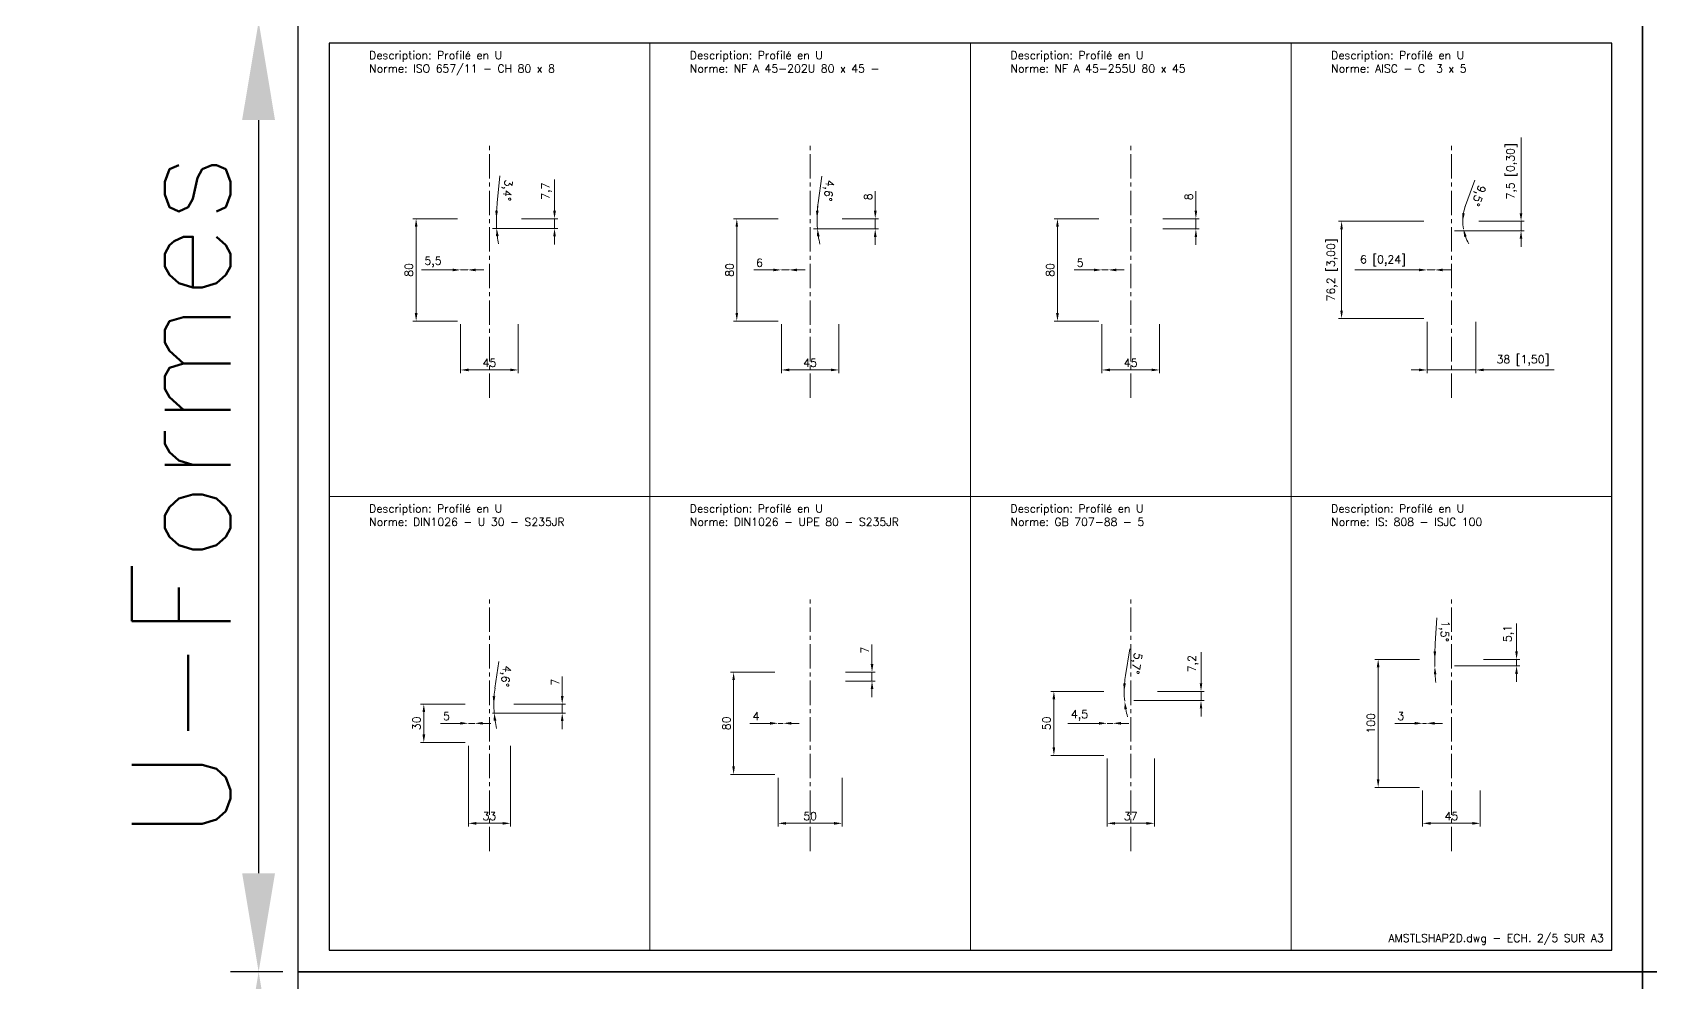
# Model space of a CAD drawing. Header units: millimetres. Extents: x -208 to 15225, y -440 to 4613.
# Drawn here: x -208 to 1056, y 734 to 1476 of the extents above; entities that cross this region are included whole.
import ezdxf
from ezdxf.enums import TextEntityAlignment as Align

# ---------------------------------------------------------------- set-up
doc = ezdxf.new("R2010")
doc.units = ezdxf.units.MM
doc.linetypes.add('AXES2', pattern=[28.575, 19.05, -3.175, 3.175, -3.175])
doc.layers.get('Defpoints').update_dxf_attribs({"color": 41})
for name, color, linetype, lineweight in [('AXE', 2, 'AXES2', 18), ('COTE', 1, 'Continuous', 18), ('FIN', 1, 'Continuous', 18), ('TEXTE', 3, 'Continuous', 25)]:
    doc.layers.add(name, color=color, linetype=linetype, lineweight=lineweight)
doc.styles.get("Standard").update_dxf_attribs({"font": 'simplex.shx'})
doc.dimstyles.new('ALSTOM001', dxfattribs={"dimtxt": 3.5, "dimasz": 3.5, "dimexe": 1, "dimexo": 1, "dimgap": 1, "dimtad": 1, "dimrnd": 5e-09, "dimtxsty": 'Standard', "dimcen": 2.5, "dimclrd": 1, "dimclre": 1, "dimclrt": 3, "dimadec": 3, "dimazin": 2, "dimtm": 1e-09, "dimtfac": 1, "dimtmove": 0, "dimatfit": 0, "dimfxl": 1, "dimtolj": 1, "dimarcsym": 1})
doc.dimstyles.new('ALSTOM002_5SP', dxfattribs={"dimscale": 2.5, "dimtxt": 2.5, "dimasz": 2.5, "dimexe": 1, "dimexo": 1, "dimgap": 1, "dimtad": 1, "dimdec": 1, "dimtxsty": 'Standard', "dimcen": 2.5, "dimclrd": 1, "dimclre": 1, "dimclrt": 3, "dimadec": 1, "dimazin": 2, "dimtm": 1e-09, "dimtfac": 1, "dimtdec": 1, "dimtmove": 0, "dimatfit": 0, "dimfxl": 1, "dimtolj": 1, "dimtzin": 0, "dimlwd": 18, "dimlwe": 18, "dimarcsym": 1})
doc.dimstyles.new('ALSTOM002_5SP+ALTERN', dxfattribs={"dimscale": 2.5, "dimtxt": 2.5, "dimasz": 2.5, "dimexe": 1, "dimexo": 1, "dimgap": 1, "dimtad": 1, "dimdec": 1, "dimtxsty": 'Standard', "dimcen": 2.5, "dimclrd": 1, "dimclre": 1, "dimclrt": 3, "dimadec": 1, "dimazin": 2, "dimtm": 1e-09, "dimtfac": 1, "dimtdec": 1, "dimtmove": 0, "dimatfit": 0, "dimfxl": 1, "dimtolj": 1, "dimtzin": 0, "dimlwd": 18, "dimlwe": 18, "dimarcsym": 1})

# ---------------------------------------------------------------- blocks, each defined once
blk = doc.blocks.new('A3LASER')
at = {"color": 1}
for points in [[(-420, 0), (-420, 297), (0, 297), (0, 0)], [(-410.38, 6.8), (-9.62, 6.8), (-9.62, 290.2), (-410.38, 290.2)]]:
    blk.add_lwpolyline(points, close=True, dxfattribs=at)
blk = doc.blocks.new('*D147')
at = {"layer": 'COTE', "color": 1, "lineweight": -2, "transparency": 16777216}
for p, q in [((-22, 1485), (-53, 1485)), ((-31, 1408), (-31, 819.5)), ((-22, 742.5), (-53, 742.5))]:
    blk.add_line(p, q, dxfattribs=at)
at = {"layer": 'COTE', "color": 1, "transparency": 16777216}
for points in [[(-43.9, 1408), (-18.2, 1408), (-31, 1485)], [(-43.9, 819.5), (-18.2, 819.5), (-31, 742.5)]]:
    blk.add_solid(points, dxfattribs=at)
at = {"layer": 'Defpoints', "color": 0, "transparency": 16777216}
for p in [(0, 1485), (-31, 742.5), (0, 742.5)]:
    blk.add_point(p, dxfattribs=at)
at = {"layer": 'COTE', "color": 3, "transparency": 16777216, "insert": (-91.5, 1113.8), "char_height": 77, "attachment_point": 5, "rotation": 90}
blk.add_mtext('\\A1;U-Formes', dxfattribs=at)
blk = doc.blocks.new('*D150')
at = {"layer": 'COTE', "color": 1, "lineweight": -2, "transparency": 16777216}
for p, q in [((-12, 742.5), (-43, 742.5)), ((-31, 700.5), (-31, 42)), ((-12, 0), (-43, 0))]:
    blk.add_line(p, q, dxfattribs=at)
at = {"layer": 'COTE', "color": 1, "transparency": 16777216}
for points in [[(-38, 700.5), (-24, 700.5), (-31, 742.5)], [(-38, 42), (-24, 42), (-31, 0)]]:
    blk.add_solid(points, dxfattribs=at)
at = {"layer": 'Defpoints', "color": 0, "transparency": 16777216}
for p in [(0, 742.5), (-31, 0), (0, 0)]:
    blk.add_point(p, dxfattribs=at)
at = {"layer": 'COTE', "color": 3, "transparency": 16777216, "insert": (-110, 371.2), "char_height": 42, "attachment_point": 5, "rotation": 90}
blk.add_mtext('\\A1;Sections creuses\\Pcarrées/rectangulaires', dxfattribs=at)
blk = doc.blocks.new('A4LASER')
at = {"color": 1}
for points in [[(-210, 0), (-210, 297), (0, 297), (0, 0)], [(-204.96, 7.13), (-5.04, 7.13), (-5.04, 289.87), (-204.96, 289.87)]]:
    blk.add_lwpolyline(points, close=True, dxfattribs=at)
blk = doc.blocks.new('*D165')
at = {"layer": 'COTE', "color": 1, "lineweight": 18, "transparency": 16777216}
for p, q in [((124.3, 1330.9), (89.5, 1330.9)), ((92, 1257.1), (92, 1324.6)), ((124.3, 1250.9), (89.5, 1250.9))]:
    blk.add_line(p, q, dxfattribs=at)
at = {"layer": 'COTE', "color": 1, "transparency": 16777216}
for points in [[(91, 1324.6), (93.1, 1324.6), (92, 1330.9)], [(91, 1257.1), (93.1, 1257.1), (92, 1250.9)]]:
    blk.add_solid(points, dxfattribs=at)
at = {"layer": 'Defpoints', "color": 0, "transparency": 16777216}
for p in [(92, 1330.9), (126.8, 1330.9), (126.8, 1250.9)]:
    blk.add_point(p, dxfattribs=at)
at = {"layer": 'COTE', "color": 3, "transparency": 16777216, "insert": (86.4, 1290.9), "char_height": 6.25, "attachment_point": 5, "rotation": 90}
blk.add_mtext('\\A1;80', dxfattribs=at)
blk = doc.blocks.new('*D166')
at = {"layer": 'COTE', "color": 1, "lineweight": 18, "transparency": 16777216}
for p, q in [((126.8, 1248.4), (126.8, 1210.2)), ((171.8, 1248.4), (171.8, 1210.2)), ((133, 1212.7), (165.5, 1212.7))]:
    blk.add_line(p, q, dxfattribs=at)
at = {"layer": 'COTE', "color": 1, "transparency": 16777216}
for points in [[(133, 1213.8), (133, 1211.7), (126.8, 1212.7)], [(165.5, 1213.8), (165.5, 1211.7), (171.8, 1212.7)]]:
    blk.add_solid(points, dxfattribs=at)
at = {"layer": 'Defpoints', "color": 0, "transparency": 16777216}
for p in [(126.8, 1250.9), (171.8, 1250.9), (171.8, 1212.7)]:
    blk.add_point(p, dxfattribs=at)
at = {"layer": 'COTE', "color": 3, "transparency": 16777216, "insert": (149.3, 1218.3), "char_height": 6.25, "attachment_point": 5}
blk.add_mtext('\\A1;45', dxfattribs=at)
blk = doc.blocks.new('*D167')
at = {"layer": 'COTE', "color": 1, "lineweight": 18, "transparency": 16777216}
for p, q in [((120.5, 1290.9), (96.2, 1290.9)), ((132.3, 1290.9), (126.8, 1290.9)), ((138.5, 1290.9), (144.8, 1290.9))]:
    blk.add_line(p, q, dxfattribs=at)
at = {"layer": 'COTE', "color": 1, "transparency": 16777216}
for points in [[(120.5, 1291.9), (120.5, 1289.8), (126.8, 1290.9)], [(138.5, 1291.9), (138.5, 1289.8), (132.3, 1290.9)]]:
    blk.add_solid(points, dxfattribs=at)
at = {"layer": 'Defpoints', "color": 0, "transparency": 16777216}
for p in [(126.8, 1290.9), (126.8, 1290.9), (132.3, 1290.9)]:
    blk.add_point(p, dxfattribs=at)
at = {"layer": 'COTE', "color": 3, "transparency": 16777216, "insert": (105.2, 1297.1), "char_height": 6.25, "attachment_point": 5}
blk.add_mtext('\\A1;5,5', dxfattribs=at)
blk = doc.blocks.new('*D168')
at = {"layer": 'COTE', "color": 1, "lineweight": 18, "transparency": 16777216}
for p, q in [((200.1, 1337.1), (200.1, 1361.5)), ((174.3, 1330.9), (202.6, 1330.9)), ((200.1, 1323.2), (200.1, 1330.9)), ((151.8, 1323.2), (202.6, 1323.2)), ((200.1, 1317), (200.1, 1310.7))]:
    blk.add_line(p, q, dxfattribs=at)
at = {"layer": 'COTE', "color": 1, "transparency": 16777216}
for points in [[(199.1, 1337.1), (201.2, 1337.1), (200.1, 1330.9)], [(199.1, 1317), (201.2, 1317), (200.1, 1323.2)]]:
    blk.add_solid(points, dxfattribs=at)
at = {"layer": 'Defpoints', "color": 0, "transparency": 16777216}
for p in [(171.8, 1330.9), (200.1, 1330.9), (149.3, 1323.2)]:
    blk.add_point(p, dxfattribs=at)
at = {"layer": 'COTE', "color": 3, "transparency": 16777216, "insert": (193.9, 1352.4), "char_height": 6.25, "attachment_point": 5, "rotation": 90}
blk.add_mtext('\\A1;7,7', dxfattribs=at)
blk = doc.blocks.new('*D169')
at = {"layer": 'COTE', "color": 1, "lineweight": 18, "transparency": 16777216}
blk.add_line((155.4, 1343.4), (157.5, 1364.3), dxfattribs=at)
for start, end in [(174.1424, 180), (174.1443, 177.0721), (180, 183.4336), (186.3615, 189.2893)]:
    blk.add_arc((277, 1330.9), 122.3, start, end, dxfattribs=at)
at = {"layer": 'COTE', "color": 1, "transparency": 16777216}
for points in [[(155.9, 1337.1), (153.8, 1337.1), (154.7, 1330.9)], [(154.4, 1317.2), (156.5, 1317.4), (154.9, 1323.5)]]:
    blk.add_solid(points, dxfattribs=at)
at = {"layer": 'Defpoints', "color": 0, "transparency": 16777216}
for p in [(126.8, 1330.9), (171.8, 1330.9), (139.8, 1322.6), (154.8, 1326), (168, 1324.3)]:
    blk.add_point(p, dxfattribs=at)
at = {"layer": 'COTE', "color": 3, "transparency": 16777216, "insert": (162.6, 1353.2), "char_height": 6.25, "attachment_point": 5, "rotation": 264.1424}
blk.add_mtext('\\A1;3,4°', dxfattribs=at)
blk = doc.blocks.new('*D172')
at = {"layer": 'COTE', "color": 1, "lineweight": 18, "transparency": 16777216}
for p, q in [((374.8, 1330.9), (340, 1330.9)), ((342.5, 1257.1), (342.5, 1324.6)), ((374.8, 1250.9), (340, 1250.9))]:
    blk.add_line(p, q, dxfattribs=at)
at = {"layer": 'COTE', "color": 1, "transparency": 16777216}
for points in [[(341.5, 1324.6), (343.5, 1324.6), (342.5, 1330.9)], [(341.5, 1257.1), (343.5, 1257.1), (342.5, 1250.9)]]:
    blk.add_solid(points, dxfattribs=at)
at = {"layer": 'Defpoints', "color": 0, "transparency": 16777216}
for p in [(342.5, 1330.9), (377.3, 1330.9), (377.3, 1250.9)]:
    blk.add_point(p, dxfattribs=at)
at = {"layer": 'COTE', "color": 3, "transparency": 16777216, "insert": (336.9, 1290.9), "char_height": 6.25, "attachment_point": 5, "rotation": 90}
blk.add_mtext('\\A1;80', dxfattribs=at)
blk = doc.blocks.new('*D173')
at = {"layer": 'COTE', "color": 1, "lineweight": 18, "transparency": 16777216}
for p, q in [((377.3, 1248.4), (377.3, 1210.2)), ((422.3, 1248.4), (422.3, 1210.2)), ((383.5, 1212.7), (416, 1212.7))]:
    blk.add_line(p, q, dxfattribs=at)
at = {"layer": 'COTE', "color": 1, "transparency": 16777216}
for points in [[(383.5, 1213.8), (383.5, 1211.7), (377.3, 1212.7)], [(416, 1213.8), (416, 1211.7), (422.3, 1212.7)]]:
    blk.add_solid(points, dxfattribs=at)
at = {"layer": 'Defpoints', "color": 0, "transparency": 16777216}
for p in [(377.3, 1250.9), (422.3, 1250.9), (422.3, 1212.7)]:
    blk.add_point(p, dxfattribs=at)
at = {"layer": 'COTE', "color": 3, "transparency": 16777216, "insert": (399.8, 1218.3), "char_height": 6.25, "attachment_point": 5}
blk.add_mtext('\\A1;45', dxfattribs=at)
blk = doc.blocks.new('*D174')
at = {"layer": 'COTE', "color": 1, "lineweight": 18, "transparency": 16777216}
for p, q in [((371, 1290.9), (355.9, 1290.9)), ((383.3, 1290.9), (377.3, 1290.9)), ((389.5, 1290.9), (395.8, 1290.9))]:
    blk.add_line(p, q, dxfattribs=at)
at = {"layer": 'COTE', "color": 1, "transparency": 16777216}
for points in [[(371, 1291.9), (371, 1289.8), (377.3, 1290.9)], [(389.5, 1291.9), (389.5, 1289.8), (383.3, 1290.9)]]:
    blk.add_solid(points, dxfattribs=at)
at = {"layer": 'Defpoints', "color": 0, "transparency": 16777216}
for p in [(377.3, 1290.9), (377.3, 1290.9), (383.3, 1290.9)]:
    blk.add_point(p, dxfattribs=at)
at = {"layer": 'COTE', "color": 3, "transparency": 16777216, "insert": (360.3, 1296.5), "char_height": 6.25, "attachment_point": 5}
blk.add_mtext('\\A1;6', dxfattribs=at)
blk = doc.blocks.new('*D170')
at = {"layer": 'COTE', "color": 1, "lineweight": 18, "transparency": 16777216}
for p, q in [((450.6, 1337.1), (450.6, 1352.5)), ((424.8, 1330.9), (453.1, 1330.9)), ((450.6, 1322.9), (450.6, 1330.9)), ((402.3, 1322.9), (453.1, 1322.9)), ((450.6, 1316.6), (450.6, 1310.4))]:
    blk.add_line(p, q, dxfattribs=at)
at = {"layer": 'COTE', "color": 1, "transparency": 16777216}
for points in [[(449.6, 1337.1), (451.7, 1337.1), (450.6, 1330.9)], [(449.6, 1316.6), (451.7, 1316.6), (450.6, 1322.9)]]:
    blk.add_solid(points, dxfattribs=at)
at = {"layer": 'Defpoints', "color": 0, "transparency": 16777216}
for p in [(422.3, 1330.9), (450.6, 1330.9), (399.8, 1322.9)]:
    blk.add_point(p, dxfattribs=at)
at = {"layer": 'COTE', "color": 3, "transparency": 16777216, "insert": (445, 1348), "char_height": 6.25, "attachment_point": 5, "rotation": 90}
blk.add_mtext('\\A1;8', dxfattribs=at)
blk = doc.blocks.new('*D171')
at = {"layer": 'COTE', "color": 1, "lineweight": 18, "transparency": 16777216}
blk.add_line((406, 1343.3), (408.8, 1364.2), dxfattribs=at)
for start, end in [(172.4236, 180), (172.4278, 176.2139), (180, 184.5739), (188.36, 192.1461)]:
    blk.add_arc((499.8, 1330.9), 94.6, start, end, dxfattribs=at)
at = {"layer": 'COTE', "color": 1, "transparency": 16777216}
for points in [[(406.4, 1337.1), (404.3, 1337.2), (405.2, 1330.9)], [(405.1, 1317), (407.2, 1317.2), (405.5, 1323.3)]]:
    blk.add_solid(points, dxfattribs=at)
at = {"layer": 'Defpoints', "color": 0, "transparency": 16777216}
for p in [(377.3, 1330.9), (422.3, 1330.9), (390.6, 1322.1), (405.3, 1325.8), (418.6, 1324.4)]:
    blk.add_point(p, dxfattribs=at)
at = {"layer": 'COTE', "color": 3, "transparency": 16777216, "insert": (413.5, 1353), "char_height": 6.25, "attachment_point": 5, "rotation": 262.4236}
blk.add_mtext('\\A1;4,6°', dxfattribs=at)
blk = doc.blocks.new('*D175')
at = {"layer": 'COTE', "color": 1, "lineweight": 18, "transparency": 16777216}
for p, q in [((625.2, 1330.9), (590.5, 1330.9)), ((593, 1257.1), (593, 1324.6)), ((625.2, 1250.9), (590.5, 1250.9))]:
    blk.add_line(p, q, dxfattribs=at)
at = {"layer": 'COTE', "color": 1, "transparency": 16777216}
for points in [[(591.9, 1324.6), (594, 1324.6), (593, 1330.9)], [(591.9, 1257.1), (594, 1257.1), (593, 1250.9)]]:
    blk.add_solid(points, dxfattribs=at)
at = {"layer": 'Defpoints', "color": 0, "transparency": 16777216}
for p in [(593, 1330.9), (627.7, 1330.9), (627.7, 1250.9)]:
    blk.add_point(p, dxfattribs=at)
at = {"layer": 'COTE', "color": 3, "transparency": 16777216, "insert": (587.3, 1290.9), "char_height": 6.25, "attachment_point": 5, "rotation": 90}
blk.add_mtext('\\A1;80', dxfattribs=at)
blk = doc.blocks.new('*D176')
at = {"layer": 'COTE', "color": 1, "lineweight": 18, "transparency": 16777216}
for p, q in [((627.7, 1248.4), (627.7, 1210.2)), ((672.7, 1248.4), (672.7, 1210.2)), ((634, 1212.7), (666.5, 1212.7))]:
    blk.add_line(p, q, dxfattribs=at)
at = {"layer": 'COTE', "color": 1, "transparency": 16777216}
for points in [[(634, 1213.8), (634, 1211.7), (627.7, 1212.7)], [(666.5, 1213.8), (666.5, 1211.7), (672.7, 1212.7)]]:
    blk.add_solid(points, dxfattribs=at)
at = {"layer": 'Defpoints', "color": 0, "transparency": 16777216}
for p in [(627.7, 1250.9), (672.7, 1250.9), (672.7, 1212.7)]:
    blk.add_point(p, dxfattribs=at)
at = {"layer": 'COTE', "color": 3, "transparency": 16777216, "insert": (650.2, 1218.3), "char_height": 6.25, "attachment_point": 5}
blk.add_mtext('\\A1;45', dxfattribs=at)
blk = doc.blocks.new('*D177')
at = {"layer": 'COTE', "color": 1, "lineweight": 18, "transparency": 16777216}
for p, q in [((621.5, 1290.9), (606.1, 1290.9)), ((632.7, 1290.9), (627.7, 1290.9)), ((639, 1290.9), (645.2, 1290.9))]:
    blk.add_line(p, q, dxfattribs=at)
at = {"layer": 'COTE', "color": 1, "transparency": 16777216}
for points in [[(621.5, 1291.9), (621.5, 1289.8), (627.7, 1290.9)], [(639, 1291.9), (639, 1289.8), (632.7, 1290.9)]]:
    blk.add_solid(points, dxfattribs=at)
at = {"layer": 'Defpoints', "color": 0, "transparency": 16777216}
for p in [(627.7, 1290.9), (627.7, 1290.9), (632.7, 1290.9)]:
    blk.add_point(p, dxfattribs=at)
at = {"layer": 'COTE', "color": 3, "transparency": 16777216, "insert": (610.7, 1296.5), "char_height": 6.25, "attachment_point": 5}
blk.add_mtext('\\A1;5', dxfattribs=at)
blk = doc.blocks.new('*D178')
at = {"layer": 'COTE', "color": 1, "lineweight": 18, "transparency": 16777216}
for p, q in [((701.1, 1337.1), (701.1, 1352.5)), ((675.2, 1330.9), (703.6, 1330.9)), ((701.1, 1322.9), (701.1, 1330.9)), ((675.2, 1322.9), (703.6, 1322.9)), ((701.1, 1316.6), (701.1, 1310.4))]:
    blk.add_line(p, q, dxfattribs=at)
at = {"layer": 'COTE', "color": 1, "transparency": 16777216}
for points in [[(700.1, 1337.1), (702.1, 1337.1), (701.1, 1330.9)], [(700.1, 1316.6), (702.1, 1316.6), (701.1, 1322.9)]]:
    blk.add_solid(points, dxfattribs=at)
at = {"layer": 'Defpoints', "color": 0, "transparency": 16777216}
for p in [(672.7, 1330.9), (701.1, 1330.9), (672.7, 1322.9)]:
    blk.add_point(p, dxfattribs=at)
at = {"layer": 'COTE', "color": 3, "transparency": 16777216, "insert": (695.5, 1348), "char_height": 6.25, "attachment_point": 5, "rotation": 90}
blk.add_mtext('\\A1;8', dxfattribs=at)
blk = doc.blocks.new('*D179')
at = {"layer": 'COTE', "color": 1, "lineweight": 18, "transparency": 16777216}
for p, q in [((879.2, 1329), (812.4, 1329)), ((814.9, 1259), (814.9, 1322.7)), ((879.2, 1252.8), (812.4, 1252.8))]:
    blk.add_line(p, q, dxfattribs=at)
at = {"layer": 'COTE', "color": 1, "transparency": 16777216}
for points in [[(813.9, 1322.7), (815.9, 1322.7), (814.9, 1329)], [(813.9, 1259), (815.9, 1259), (814.9, 1252.8)]]:
    blk.add_solid(points, dxfattribs=at)
at = {"layer": 'Defpoints', "color": 0, "transparency": 16777216}
for p in [(814.9, 1329), (881.7, 1329), (881.7, 1252.8)]:
    blk.add_point(p, dxfattribs=at)
at = {"layer": 'COTE', "color": 3, "transparency": 16777216, "insert": (807.6, 1290.9), "char_height": 6.25, "attachment_point": 5, "rotation": 90}
blk.add_mtext('\\A1;76,2 [3,00]', dxfattribs=at)
blk = doc.blocks.new('*D180')
at = {"layer": 'COTE', "color": 1, "lineweight": 18, "transparency": 16777216}
for p, q in [((881.7, 1250.3), (881.7, 1210.2)), ((919.7, 1250.3), (919.7, 1210.2)), ((875.4, 1212.7), (869.2, 1212.7)), ((881.7, 1212.7), (919.7, 1212.7)), ((926, 1212.7), (981, 1212.7))]:
    blk.add_line(p, q, dxfattribs=at)
at = {"layer": 'COTE', "color": 1, "transparency": 16777216}
for points in [[(875.4, 1213.8), (875.4, 1211.7), (881.7, 1212.7)], [(926, 1213.8), (926, 1211.7), (919.7, 1212.7)]]:
    blk.add_solid(points, dxfattribs=at)
at = {"layer": 'Defpoints', "color": 0, "transparency": 16777216}
for p in [(881.7, 1252.8), (919.7, 1252.8), (919.7, 1212.7)]:
    blk.add_point(p, dxfattribs=at)
at = {"layer": 'COTE', "color": 3, "transparency": 16777216, "insert": (956.6, 1220), "char_height": 6.25, "attachment_point": 5}
blk.add_mtext('\\A1;38 [1,50]', dxfattribs=at)
blk = doc.blocks.new('*D181')
at = {"layer": 'COTE', "color": 1, "lineweight": 18, "transparency": 16777216}
for p, q in [((875.4, 1290.9), (825.2, 1290.9)), ((887.7, 1290.9), (881.7, 1290.9)), ((893.9, 1290.9), (900.2, 1290.9))]:
    blk.add_line(p, q, dxfattribs=at)
at = {"layer": 'COTE', "color": 1, "transparency": 16777216}
for points in [[(875.4, 1291.9), (875.4, 1289.8), (881.7, 1290.9)], [(893.9, 1291.9), (893.9, 1289.8), (887.7, 1290.9)]]:
    blk.add_solid(points, dxfattribs=at)
at = {"layer": 'Defpoints', "color": 0, "transparency": 16777216}
for p in [(881.7, 1290.9), (881.7, 1290.9), (887.7, 1290.9)]:
    blk.add_point(p, dxfattribs=at)
at = {"layer": 'COTE', "color": 3, "transparency": 16777216, "insert": (847.2, 1298.1), "char_height": 6.25, "attachment_point": 5}
blk.add_mtext('\\A1;6 [0,24]', dxfattribs=at)
blk = doc.blocks.new('*D182')
at = {"layer": 'COTE', "color": 1, "lineweight": 18, "transparency": 16777216}
for p, q in [((955.1, 1335.2), (955.1, 1394.4)), ((922.2, 1329), (957.6, 1329)), ((955.1, 1321.5), (955.1, 1329)), ((903.2, 1321.5), (957.6, 1321.5)), ((955.1, 1315.2), (955.1, 1309))]:
    blk.add_line(p, q, dxfattribs=at)
at = {"layer": 'COTE', "color": 1, "transparency": 16777216}
for points in [[(954, 1335.2), (956.1, 1335.2), (955.1, 1329)], [(954, 1315.2), (956.1, 1315.2), (955.1, 1321.5)]]:
    blk.add_solid(points, dxfattribs=at)
at = {"layer": 'Defpoints', "color": 0, "transparency": 16777216}
for p in [(919.7, 1329), (955.1, 1329), (900.7, 1321.5)]:
    blk.add_point(p, dxfattribs=at)
at = {"layer": 'COTE', "color": 3, "transparency": 16777216, "insert": (947.8, 1367.9), "char_height": 6.25, "attachment_point": 5, "rotation": 90}
blk.add_mtext('\\A1;7,5 [0,30]', dxfattribs=at)
blk = doc.blocks.new('*D183')
at = {"layer": 'COTE', "color": 1, "lineweight": 18, "transparency": 16777216}
blk.add_line((911.7, 1341.3), (918.9, 1361.1), dxfattribs=at)
for start, end in [(160.0736, 180), (160.1491, 170.0745), (180, 189.4623), (199.3878, 209.3132)]:
    blk.add_arc((945.7, 1329), 36.1, start, end, dxfattribs=at)
at = {"layer": 'COTE', "color": 1, "transparency": 16777216}
for points in [[(911.1, 1335.1), (909.1, 1335.3), (909.6, 1329)], [(910.6, 1316.7), (912.6, 1317.2), (910.1, 1323)]]:
    blk.add_solid(points, dxfattribs=at)
at = {"layer": 'Defpoints', "color": 0, "transparency": 16777216}
for p in [(881.7, 1329), (919.7, 1329), (894, 1320.4), (909.8, 1325), (918, 1324.4)]:
    blk.add_point(p, dxfattribs=at)
at = {"layer": 'COTE', "color": 3, "transparency": 16777216, "insert": (921.2, 1349.1), "char_height": 6.25, "attachment_point": 5, "rotation": 250.0736}
blk.add_mtext('\\A1;9,5°', dxfattribs=at)
blk = doc.blocks.new('*D185')
at = {"layer": 'COTE', "color": 1, "lineweight": 18, "transparency": 16777216}
for p, q in [((130.3, 951.6), (95.5, 951.6)), ((98, 927.9), (98, 945.4)), ((130.3, 921.6), (95.5, 921.6))]:
    blk.add_line(p, q, dxfattribs=at)
at = {"layer": 'COTE', "color": 1, "transparency": 16777216}
for points in [[(97, 945.4), (99.1, 945.4), (98, 951.6)], [(97, 927.9), (99.1, 927.9), (98, 921.6)]]:
    blk.add_solid(points, dxfattribs=at)
at = {"layer": 'Defpoints', "color": 0, "transparency": 16777216}
for p in [(98, 951.6), (132.8, 951.6), (132.8, 921.6)]:
    blk.add_point(p, dxfattribs=at)
at = {"layer": 'COTE', "color": 3, "transparency": 16777216, "insert": (92.4, 936.6), "char_height": 6.25, "attachment_point": 5, "rotation": 90}
blk.add_mtext('\\A1;30', dxfattribs=at)
blk = doc.blocks.new('*D186')
at = {"layer": 'COTE', "color": 1, "lineweight": 18, "transparency": 16777216}
for p, q in [((132.8, 919.1), (132.8, 856)), ((165.8, 919.1), (165.8, 856)), ((139, 858.5), (159.5, 858.5))]:
    blk.add_line(p, q, dxfattribs=at)
at = {"layer": 'COTE', "color": 1, "transparency": 16777216}
for points in [[(139, 859.5), (139, 857.4), (132.8, 858.5)], [(159.5, 859.5), (159.5, 857.4), (165.8, 858.5)]]:
    blk.add_solid(points, dxfattribs=at)
at = {"layer": 'Defpoints', "color": 0, "transparency": 16777216}
for p in [(132.8, 921.6), (165.8, 921.6), (165.8, 858.5)]:
    blk.add_point(p, dxfattribs=at)
at = {"layer": 'COTE', "color": 3, "transparency": 16777216, "insert": (149.3, 864.1), "char_height": 6.25, "attachment_point": 5}
blk.add_mtext('\\A1;33', dxfattribs=at)
blk = doc.blocks.new('*D187')
at = {"layer": 'COTE', "color": 1, "lineweight": 18, "transparency": 16777216}
for p, q in [((126.5, 936.6), (111.1, 936.6)), ((137.8, 936.6), (132.8, 936.6)), ((144, 936.6), (150.3, 936.6))]:
    blk.add_line(p, q, dxfattribs=at)
at = {"layer": 'COTE', "color": 1, "transparency": 16777216}
for points in [[(126.5, 937.7), (126.5, 935.6), (132.8, 936.6)], [(144, 937.7), (144, 935.6), (137.8, 936.6)]]:
    blk.add_solid(points, dxfattribs=at)
at = {"layer": 'Defpoints', "color": 0, "transparency": 16777216}
for p in [(132.8, 936.6), (132.8, 936.6), (137.8, 936.6)]:
    blk.add_point(p, dxfattribs=at)
at = {"layer": 'COTE', "color": 3, "transparency": 16777216, "insert": (115.7, 942.3), "char_height": 6.25, "attachment_point": 5}
blk.add_mtext('\\A1;5', dxfattribs=at)
blk = doc.blocks.new('*D184')
at = {"layer": 'COTE', "color": 1, "lineweight": 18, "transparency": 16777216}
for p, q in [((206.1, 957.9), (206.1, 973.3)), ((168.3, 951.6), (208.6, 951.6)), ((206.1, 944.6), (206.1, 951.6)), ((151.8, 944.6), (208.6, 944.6)), ((206.1, 938.4), (206.1, 932.1))]:
    blk.add_line(p, q, dxfattribs=at)
at = {"layer": 'COTE', "color": 1, "transparency": 16777216}
for points in [[(205.1, 957.9), (207.2, 957.9), (206.1, 951.6)], [(205.1, 938.4), (207.2, 938.4), (206.1, 944.6)]]:
    blk.add_solid(points, dxfattribs=at)
at = {"layer": 'Defpoints', "color": 0, "transparency": 16777216}
for p in [(165.8, 951.6), (206.1, 951.6), (149.3, 944.6)]:
    blk.add_point(p, dxfattribs=at)
at = {"layer": 'COTE', "color": 3, "transparency": 16777216, "insert": (200.5, 968.7), "char_height": 6.25, "attachment_point": 5, "rotation": 90}
blk.add_mtext('\\A1;7', dxfattribs=at)
blk = doc.blocks.new('*D188')
at = {"layer": 'COTE', "color": 1, "lineweight": 18, "transparency": 16777216}
blk.add_line((153.6, 964.1), (156.7, 984.9), dxfattribs=at)
for start, end in [(171.4809, 180), (171.4868, 175.7434), (180, 184.5739), (188.8305, 193.0871)]:
    blk.add_arc((236.8, 951.6), 84.1, start, end, dxfattribs=at)
at = {"layer": 'COTE', "color": 1, "transparency": 16777216}
for points in [[(153.9, 957.8), (151.8, 957.9), (152.6, 951.6)], [(152.6, 938.6), (154.7, 938.8), (152.9, 944.9)]]:
    blk.add_solid(points, dxfattribs=at)
at = {"layer": 'Defpoints', "color": 0, "transparency": 16777216}
for p in [(132.8, 951.6), (165.8, 951.6), (144.2, 944.2), (152.8, 947.2), (162.6, 945.7)]:
    blk.add_point(p, dxfattribs=at)
at = {"layer": 'COTE', "color": 3, "transparency": 16777216, "insert": (161.3, 973.6), "char_height": 6.25, "attachment_point": 5, "rotation": 261.4809}
blk.add_mtext('\\A1;4,6°', dxfattribs=at)
blk = doc.blocks.new('*D189')
at = {"layer": 'COTE', "color": 1, "lineweight": 18, "transparency": 16777216}
for p, q in [((372.3, 976.6), (337.5, 976.6)), ((340, 902.9), (340, 970.4)), ((372.3, 896.6), (337.5, 896.6))]:
    blk.add_line(p, q, dxfattribs=at)
at = {"layer": 'COTE', "color": 1, "transparency": 16777216}
for points in [[(339, 970.4), (341, 970.4), (340, 976.6)], [(339, 902.9), (341, 902.9), (340, 896.6)]]:
    blk.add_solid(points, dxfattribs=at)
at = {"layer": 'Defpoints', "color": 0, "transparency": 16777216}
for p in [(340, 976.6), (374.8, 976.6), (374.8, 896.6)]:
    blk.add_point(p, dxfattribs=at)
at = {"layer": 'COTE', "color": 3, "transparency": 16777216, "insert": (334.4, 936.6), "char_height": 6.25, "attachment_point": 5, "rotation": 90}
blk.add_mtext('\\A1;80', dxfattribs=at)
blk = doc.blocks.new('*D190')
at = {"layer": 'COTE', "color": 1, "lineweight": 18, "transparency": 16777216}
for p, q in [((374.8, 894.1), (374.8, 856)), ((424.8, 894.1), (424.8, 856)), ((381, 858.5), (418.5, 858.5))]:
    blk.add_line(p, q, dxfattribs=at)
at = {"layer": 'COTE', "color": 1, "transparency": 16777216}
for points in [[(381, 859.5), (381, 857.4), (374.8, 858.5)], [(418.5, 859.5), (418.5, 857.4), (424.8, 858.5)]]:
    blk.add_solid(points, dxfattribs=at)
at = {"layer": 'Defpoints', "color": 0, "transparency": 16777216}
for p in [(374.8, 896.6), (424.8, 896.6), (424.8, 858.5)]:
    blk.add_point(p, dxfattribs=at)
at = {"layer": 'COTE', "color": 3, "transparency": 16777216, "insert": (399.8, 864.1), "char_height": 6.25, "attachment_point": 5}
blk.add_mtext('\\A1;50', dxfattribs=at)
blk = doc.blocks.new('*D191')
at = {"layer": 'COTE', "color": 1, "lineweight": 18, "transparency": 16777216}
for p, q in [((368.5, 936.6), (352.8, 936.6)), ((378.8, 936.6), (374.8, 936.6)), ((385, 936.6), (391.3, 936.6))]:
    blk.add_line(p, q, dxfattribs=at)
at = {"layer": 'COTE', "color": 1, "transparency": 16777216}
for points in [[(368.5, 937.7), (368.5, 935.6), (374.8, 936.6)], [(385, 937.7), (385, 935.6), (378.8, 936.6)]]:
    blk.add_solid(points, dxfattribs=at)
at = {"layer": 'Defpoints', "color": 0, "transparency": 16777216}
for p in [(374.8, 936.6), (374.8, 936.6), (378.8, 936.6)]:
    blk.add_point(p, dxfattribs=at)
at = {"layer": 'COTE', "color": 3, "transparency": 16777216, "insert": (357.5, 942.3), "char_height": 6.25, "attachment_point": 5}
blk.add_mtext('\\A1;4', dxfattribs=at)
blk = doc.blocks.new('*D192')
at = {"layer": 'COTE', "color": 1, "lineweight": 18, "transparency": 16777216}
for p, q in [((448.1, 982.9), (448.1, 998.3)), ((427.3, 976.6), (450.6, 976.6)), ((448.1, 969.6), (448.1, 976.6)), ((427.3, 969.6), (450.6, 969.6)), ((448.1, 963.4), (448.1, 957.1))]:
    blk.add_line(p, q, dxfattribs=at)
at = {"layer": 'COTE', "color": 1, "transparency": 16777216}
for points in [[(447.1, 982.9), (449.2, 982.9), (448.1, 976.6)], [(447.1, 963.4), (449.2, 963.4), (448.1, 969.6)]]:
    blk.add_solid(points, dxfattribs=at)
at = {"layer": 'Defpoints', "color": 0, "transparency": 16777216}
for p in [(424.8, 976.6), (448.1, 976.6), (424.8, 969.6)]:
    blk.add_point(p, dxfattribs=at)
at = {"layer": 'COTE', "color": 3, "transparency": 16777216, "insert": (442.5, 993.7), "char_height": 6.25, "attachment_point": 5, "rotation": 90}
blk.add_mtext('\\A1;7', dxfattribs=at)
blk = doc.blocks.new('*D193')
at = {"layer": 'COTE', "color": 1, "lineweight": 18, "transparency": 16777216}
for p, q in [((629.2, 961.6), (587.7, 961.6)), ((590.2, 917.9), (590.2, 955.4)), ((629.2, 911.6), (587.7, 911.6))]:
    blk.add_line(p, q, dxfattribs=at)
at = {"layer": 'COTE', "color": 1, "transparency": 16777216}
for points in [[(589.1, 955.4), (591.2, 955.4), (590.2, 961.6)], [(589.1, 917.9), (591.2, 917.9), (590.2, 911.6)]]:
    blk.add_solid(points, dxfattribs=at)
at = {"layer": 'Defpoints', "color": 0, "transparency": 16777216}
for p in [(590.2, 961.6), (631.7, 961.6), (631.7, 911.6)]:
    blk.add_point(p, dxfattribs=at)
at = {"layer": 'COTE', "color": 3, "transparency": 16777216, "insert": (584.5, 936.6), "char_height": 6.25, "attachment_point": 5, "rotation": 90}
blk.add_mtext('\\A1;50', dxfattribs=at)
blk = doc.blocks.new('*D194')
at = {"layer": 'COTE', "color": 1, "lineweight": 18, "transparency": 16777216}
for p, q in [((631.7, 909.1), (631.7, 856)), ((668.7, 909.1), (668.7, 856)), ((638, 858.5), (662.5, 858.5))]:
    blk.add_line(p, q, dxfattribs=at)
at = {"layer": 'COTE', "color": 1, "transparency": 16777216}
for points in [[(638, 859.5), (638, 857.4), (631.7, 858.5)], [(662.5, 859.5), (662.5, 857.4), (668.7, 858.5)]]:
    blk.add_solid(points, dxfattribs=at)
at = {"layer": 'Defpoints', "color": 0, "transparency": 16777216}
for p in [(631.7, 911.6), (668.7, 911.6), (668.7, 858.5)]:
    blk.add_point(p, dxfattribs=at)
at = {"layer": 'COTE', "color": 3, "transparency": 16777216, "insert": (650.2, 864.1), "char_height": 6.25, "attachment_point": 5}
blk.add_mtext('\\A1;37', dxfattribs=at)
blk = doc.blocks.new('*D195')
at = {"layer": 'COTE', "color": 1, "lineweight": 18, "transparency": 16777216}
for p, q in [((625.5, 936.6), (601.1, 936.6)), ((636.2, 936.6), (631.7, 936.6)), ((642.5, 936.6), (648.7, 936.6))]:
    blk.add_line(p, q, dxfattribs=at)
at = {"layer": 'COTE', "color": 1, "transparency": 16777216}
for points in [[(625.5, 937.7), (625.5, 935.6), (631.7, 936.6)], [(642.5, 937.7), (642.5, 935.6), (636.2, 936.6)]]:
    blk.add_solid(points, dxfattribs=at)
at = {"layer": 'Defpoints', "color": 0, "transparency": 16777216}
for p in [(631.7, 936.6), (631.7, 936.6), (636.2, 936.6)]:
    blk.add_point(p, dxfattribs=at)
at = {"layer": 'COTE', "color": 3, "transparency": 16777216, "insert": (610.2, 942.8), "char_height": 6.25, "attachment_point": 5}
blk.add_mtext('\\A1;4,5', dxfattribs=at)
blk = doc.blocks.new('*D196')
at = {"layer": 'COTE', "color": 1, "lineweight": 18, "transparency": 16777216}
for p, q in [((705.1, 967.9), (705.1, 992.2)), ((671.2, 961.6), (707.6, 961.6)), ((705.1, 954.4), (705.1, 961.6)), ((652.7, 954.4), (707.6, 954.4)), ((705.1, 948.2), (705.1, 941.9))]:
    blk.add_line(p, q, dxfattribs=at)
at = {"layer": 'COTE', "color": 1, "transparency": 16777216}
for points in [[(704.1, 967.9), (706.1, 967.9), (705.1, 961.6)], [(704.1, 948.2), (706.1, 948.2), (705.1, 954.4)]]:
    blk.add_solid(points, dxfattribs=at)
at = {"layer": 'Defpoints', "color": 0, "transparency": 16777216}
for p in [(668.7, 961.6), (705.1, 961.6), (650.2, 954.4)]:
    blk.add_point(p, dxfattribs=at)
at = {"layer": 'COTE', "color": 3, "transparency": 16777216, "insert": (698.9, 983.2), "char_height": 6.25, "attachment_point": 5, "rotation": 90}
blk.add_mtext('\\A1;7,2', dxfattribs=at)
blk = doc.blocks.new('*D197')
at = {"layer": 'COTE', "color": 1, "lineweight": 18, "transparency": 16777216}
blk.add_line((646.1, 974.1), (649.5, 994.9), dxfattribs=at)
for start, end in [(170.7405, 180), (170.748, 175.374), (180, 185.7106), (190.3366, 194.9625)]:
    blk.add_arc((722.5, 961.6), 77.4, start, end, dxfattribs=at)
at = {"layer": 'COTE', "color": 1, "transparency": 16777216}
for points in [[(646.4, 967.8), (644.3, 967.9), (645.1, 961.6)], [(645.3, 947.6), (647.3, 947.9), (645.4, 953.9)]]:
    blk.add_solid(points, dxfattribs=at)
at = {"layer": 'Defpoints', "color": 0, "transparency": 16777216}
for p in [(631.7, 961.6), (668.7, 961.6), (642.5, 953.6), (645.2, 956.5), (665.6, 955.9)]:
    blk.add_point(p, dxfattribs=at)
at = {"layer": 'COTE', "color": 3, "transparency": 16777216, "insert": (653.9, 983.5), "char_height": 6.25, "attachment_point": 5, "rotation": 260.7405}
blk.add_mtext('\\A1;5,7°', dxfattribs=at)
blk = doc.blocks.new('*D198')
at = {"layer": 'COTE', "color": 1, "lineweight": 18, "transparency": 16777216}
for p, q in [((875.7, 986.6), (841, 986.6)), ((843.5, 892.9), (843.5, 980.4)), ((875.7, 886.6), (841, 886.6))]:
    blk.add_line(p, q, dxfattribs=at)
at = {"layer": 'COTE', "color": 1, "transparency": 16777216}
for points in [[(842.4, 980.4), (844.5, 980.4), (843.5, 986.6)], [(842.4, 892.9), (844.5, 892.9), (843.5, 886.6)]]:
    blk.add_solid(points, dxfattribs=at)
at = {"layer": 'Defpoints', "color": 0, "transparency": 16777216}
for p in [(843.5, 986.6), (878.2, 986.6), (878.2, 886.6)]:
    blk.add_point(p, dxfattribs=at)
at = {"layer": 'COTE', "color": 3, "transparency": 16777216, "insert": (837.8, 936.6), "char_height": 6.25, "attachment_point": 5, "rotation": 90}
blk.add_mtext('\\A1;100', dxfattribs=at)
blk = doc.blocks.new('*D199')
at = {"layer": 'COTE', "color": 1, "lineweight": 18, "transparency": 16777216}
for p, q in [((878.2, 884.1), (878.2, 856)), ((923.2, 884.1), (923.2, 856)), ((884.5, 858.5), (917, 858.5))]:
    blk.add_line(p, q, dxfattribs=at)
at = {"layer": 'COTE', "color": 1, "transparency": 16777216}
for points in [[(884.5, 859.5), (884.5, 857.4), (878.2, 858.5)], [(917, 859.5), (917, 857.4), (923.2, 858.5)]]:
    blk.add_solid(points, dxfattribs=at)
at = {"layer": 'Defpoints', "color": 0, "transparency": 16777216}
for p in [(878.2, 886.6), (923.2, 886.6), (923.2, 858.5)]:
    blk.add_point(p, dxfattribs=at)
at = {"layer": 'COTE', "color": 3, "transparency": 16777216, "insert": (900.7, 864.1), "char_height": 6.25, "attachment_point": 5}
blk.add_mtext('\\A1;45', dxfattribs=at)
blk = doc.blocks.new('*D200')
at = {"layer": 'COTE', "color": 1, "lineweight": 18, "transparency": 16777216}
for p, q in [((872, 936.6), (856.5, 936.6)), ((881.2, 936.6), (878.2, 936.6)), ((887.5, 936.6), (893.7, 936.6))]:
    blk.add_line(p, q, dxfattribs=at)
at = {"layer": 'COTE', "color": 1, "transparency": 16777216}
for points in [[(872, 937.7), (872, 935.6), (878.2, 936.6)], [(887.5, 937.7), (887.5, 935.6), (881.2, 936.6)]]:
    blk.add_solid(points, dxfattribs=at)
at = {"layer": 'Defpoints', "color": 0, "transparency": 16777216}
for p in [(878.2, 936.6), (878.2, 936.6), (881.2, 936.6)]:
    blk.add_point(p, dxfattribs=at)
at = {"layer": 'COTE', "color": 3, "transparency": 16777216, "insert": (861.1, 942.3), "char_height": 6.25, "attachment_point": 5}
blk.add_mtext('\\A1;3', dxfattribs=at)
blk = doc.blocks.new('*D201')
at = {"layer": 'COTE', "color": 1, "lineweight": 18, "transparency": 16777216}
for p, q in [((951.6, 992.9), (951.6, 1014.5)), ((925.7, 986.6), (954.1, 986.6)), ((951.6, 981.5), (951.6, 986.6)), ((903.2, 981.5), (954.1, 981.5)), ((951.6, 975.2), (951.6, 969))]:
    blk.add_line(p, q, dxfattribs=at)
at = {"layer": 'COTE', "color": 1, "transparency": 16777216}
for points in [[(950.5, 992.9), (952.6, 992.9), (951.6, 986.6)], [(950.5, 975.2), (952.6, 975.2), (951.6, 981.5)]]:
    blk.add_solid(points, dxfattribs=at)
at = {"layer": 'Defpoints', "color": 0, "transparency": 16777216}
for p in [(923.2, 986.6), (951.6, 986.6), (900.7, 981.5)]:
    blk.add_point(p, dxfattribs=at)
at = {"layer": 'COTE', "color": 3, "transparency": 16777216, "insert": (945.4, 1006.8), "char_height": 6.25, "attachment_point": 5, "rotation": 90}
blk.add_mtext('\\A1;5,1', dxfattribs=at)
blk = doc.blocks.new('*D202')
at = {"layer": 'COTE', "color": 1, "lineweight": 18, "transparency": 16777216}
blk.add_line((888, 999.1), (889.2, 1019), dxfattribs=at)
for start, end in [(176.5778, 180), (176.5782, 178.2891), (180, 181.5), (183.2109, 184.9218)]:
    blk.add_arc((1097, 986.6), 209.3, start, end, dxfattribs=at)
at = {"layer": 'COTE', "color": 1, "transparency": 16777216}
for points in [[(888.8, 992.9), (886.7, 992.9), (887.7, 986.6)], [(887, 974.9), (889, 974.9), (887.7, 981.1)]]:
    blk.add_solid(points, dxfattribs=at)
at = {"layer": 'Defpoints', "color": 0, "transparency": 16777216}
for p in [(878.2, 986.6), (923.2, 986.6), (887.1, 981.1), (887.7, 983), (921.3, 982)]:
    blk.add_point(p, dxfattribs=at)
at = {"layer": 'COTE', "color": 3, "transparency": 16777216, "insert": (894.8, 1008.7), "char_height": 6.25, "attachment_point": 5, "rotation": 266.5778}
blk.add_mtext('\\A1;1,5°', dxfattribs=at)

msp = doc.modelspace()

# ---------------------------------------------------------------- linework, layer by layer
at = {"layer": 'AXE'}
for p, q in [((149.284, 1190.873), (149.284, 1390.873)), ((399.761, 1190.873), (399.761, 1390.873)), ((650.239, 1190.873), (650.239, 1390.873)), ((900.716, 1190.873), (900.716, 1390.873)), ((149.284, 836.627), (149.284, 1036.627)), ((399.761, 836.627), (399.761, 1036.627)), ((650.239, 836.627), (650.239, 1036.627)), ((900.716, 836.627), (900.716, 1036.627))]:
    msp.add_line(p, q, dxfattribs=at)
at = {"layer": 'FIN'}
for p, q in [((274.523, 1467.996), (274.523, 759.504)), ((525, 1467.996), (525, 759.504)), ((775.477, 1467.996), (775.477, 759.504)), ((24.046, 1113.75), (1025.954, 1113.75))]:
    msp.add_line(p, q, dxfattribs=at)

# ---------------------------------------------------------------- block references
at = {"xscale": 2.5, "yscale": 2.5, "zscale": 2.5}
for name, p in [('A3LASER', (1050, 742.5)), ('A3LASER', (2100, 742.5)), ('A3LASER', (1050, 0)), ('A4LASER', (1575, 0))]:
    msp.add_blockref(name, p, dxfattribs=at)

# ---------------------------------------------------------------- texts
at = {"layer": 'TEXTE'}
msp.add_text('AMSTLSHAP2D.dwg - ECH. 2/5 SUR A3', height=6.25, dxfattribs=at).set_placement((1019.704, 765.754), align=Align.RIGHT)
at = {"layer": 'TEXTE', "char_height": 6.25, "width": 215.81551, "attachment_point": 1}
for s, insert in [('Description: Profilé en U\\PNorme: ISO 657/11 - CH 80 x 8', (55.296, 1461.746)), ('Description: Profilé en U\\PNorme: NF A 45-202U 80 x 45 -', (305.773, 1461.746)), ('Description: Profilé en U\\PNorme: NF A 45-255U 80 x 45', (556.25, 1461.746)), ('Description: Profilé en U\\PNorme: AISC - C  3 x 5', (806.727, 1461.746)), ('Description: Profilé en U\\PNorme: DIN1026 - U 30 - S235JR', (55.296, 1107.5)), ('Description: Profilé en U\\PNorme: DIN1026 - UPE 80 - S235JR', (305.773, 1107.5)), ('Description: Profilé en U\\PNorme: GB 707-88 - 5', (556.25, 1107.5)), ('Description: Profilé en U\\PNorme: IS: 808 - ISJC 100', (806.727, 1107.5))]:
    msp.add_mtext(s, dxfattribs=dict(at, insert=insert))

# ---------------------------------------------------------------- dimensions: what is measured, and where the dimension line sits
at = {"layer": 'COTE'}
for base, p1, p2, text, override, picture, middle in [((-31.042, 742.5), (0, 1485), (0, 742.5), 'U-Formes', {"dimscale": 22, "dimtoh": 1}, '*D147', (-31.042, 1113.75)), ((-31.042, 0), (0, 742.5), (0, 0), 'Sections creuses\\Pcarrées/rectangulaires', {"dimscale": 12, "dimtoh": 1}, '*D150', (-31.042, 371.25))]:
    dim = msp.add_linear_dim(base=base, p1=p1, p2=p2, angle=90, text=text, dimstyle='ALSTOM001', override=override, dxfattribs=at)
    dim.commit()
    dim.dimension.update_dxf_attribs({"geometry": picture, "text_midpoint": middle, "dimtype": 160})
for base, p1, p2, dimstyle, picture, middle in [((955.051, 1328.973), (900.716, 1321.477), (919.74, 1328.973), 'ALSTOM002_5SP+ALTERN', '*D182', (947.789, 1367.931)), ((200.144, 1330.873), (149.284, 1323.208), (171.784, 1330.873), 'ALSTOM002_5SP', '*D168', (193.924, 1352.421)), ((450.621, 1330.873), (399.761, 1322.873), (422.261, 1330.873), 'ALSTOM002_5SP', '*D170', (444.996, 1347.956)), ((701.098, 1330.873), (672.739, 1322.873), (672.739, 1330.873), 'ALSTOM002_5SP', '*D178', (695.473, 1347.956)), ((92.019, 1330.873), (126.784, 1250.873), (126.784, 1330.873), 'ALSTOM002_5SP', '*D165', (86.394, 1290.873)), ((342.497, 1330.873), (377.261, 1250.873), (377.261, 1330.873), 'ALSTOM002_5SP', '*D172', (336.872, 1290.873)), ((592.974, 1330.873), (627.739, 1250.873), (627.739, 1330.873), 'ALSTOM002_5SP', '*D175', (587.349, 1290.873)), ((814.895, 1328.973), (881.691, 1252.773), (881.691, 1328.973), 'ALSTOM002_5SP+ALTERN', '*D179', (807.633, 1290.873)), ((951.576, 986.627), (900.716, 981.488), (923.216, 986.627), 'ALSTOM002_5SP', '*D201', (945.355, 1006.835)), ((448.121, 976.627), (424.761, 969.627), (424.761, 976.627), 'ALSTOM002_5SP', '*D192', (442.496, 993.71)), ((705.098, 961.627), (650.239, 954.402), (668.739, 961.627), 'ALSTOM002_5SP', '*D196', (698.878, 983.175)), ((843.451, 986.627), (878.216, 886.627), (878.216, 986.627), 'ALSTOM002_5SP', '*D198', (837.826, 936.627)), ((339.997, 976.627), (374.761, 896.627), (374.761, 976.627), 'ALSTOM002_5SP', '*D189', (334.372, 936.627)), ((206.144, 951.627), (149.284, 944.627), (165.784, 951.627), 'ALSTOM002_5SP', '*D184', (200.519, 968.71)), ((590.152, 961.627), (631.739, 911.627), (631.739, 961.627), 'ALSTOM002_5SP', '*D193', (584.527, 936.627)), ((98.019, 951.627), (132.784, 921.627), (132.784, 951.627), 'ALSTOM002_5SP', '*D185', (92.394, 936.627))]:
    dim = msp.add_linear_dim(base=base, p1=p1, p2=p2, angle=90, dimstyle=dimstyle, dxfattribs=at)
    dim.commit()
    dim.dimension.update_dxf_attribs({"geometry": picture, "text_midpoint": middle})
for base, line1, line2, dimstyle, picture, middle in [((154.811, 1325.987), ((126.784, 1330.873), (171.784, 1330.873)), ((168.024, 1324.332), (139.805, 1322.639)), 'ALSTOM002_5SP', '*D169', (162.615, 1353.203)), ((405.296, 1325.841), ((377.261, 1330.873), (422.261, 1330.873)), ((418.58, 1324.379), (390.623, 1322.142)), 'ALSTOM002_5SP', '*D171', (413.543, 1352.969)), ((909.789, 1325.004), ((881.691, 1328.973), (919.74, 1328.973)), ((918.042, 1324.364), (893.975, 1320.353)), 'ALSTOM002_5SP+ALTERN', '*D183', (921.172, 1349.07)), ((887.697, 982.974), ((878.216, 986.627), (923.216, 986.627)), ((921.268, 982.026), (887.059, 981.13)), 'ALSTOM002_5SP', '*D202', (894.841, 1008.673)), ((645.228, 956.486), ((631.739, 961.627), (668.739, 961.627)), ((665.587, 955.937), (642.542, 953.632)), 'ALSTOM002_5SP', '*D197', (653.901, 983.484)), ((152.756, 947.151), ((132.784, 951.627), (165.784, 951.627)), ((162.563, 945.689), (144.226, 944.222)), 'ALSTOM002_5SP', '*D188', (161.278, 973.59))]:
    dim = msp.add_angular_dim_2l(base=base, line1=line1, line2=line2, dimstyle=dimstyle, dxfattribs=at)
    dim.commit()
    dim.dimension.update_dxf_attribs({"geometry": picture, "text_midpoint": middle})
for base, p1, p2, dimstyle, picture, middle in [((881.691, 1290.873), (887.691, 1290.873), (881.691, 1290.873), 'ALSTOM002_5SP+ALTERN', '*D181', (847.197, 1298.135)), ((126.784, 1290.873), (132.284, 1290.873), (126.784, 1290.873), 'ALSTOM002_5SP', '*D167', (105.237, 1297.093)), ((377.261, 1290.873), (383.261, 1290.873), (377.261, 1290.873), 'ALSTOM002_5SP', '*D174', (360.327, 1296.498)), ((627.739, 1290.873), (632.739, 1290.873), (627.739, 1290.873), 'ALSTOM002_5SP', '*D177', (610.655, 1296.498)), ((919.74, 1212.711), (881.691, 1252.773), (919.74, 1252.773), 'ALSTOM002_5SP+ALTERN', '*D180', (956.615, 1219.973)), ((171.784, 1212.711), (126.784, 1250.873), (171.784, 1250.873), 'ALSTOM002_5SP', '*D166', (149.284, 1218.336)), ((422.261, 1212.711), (377.261, 1250.873), (422.261, 1250.873), 'ALSTOM002_5SP', '*D173', (399.761, 1218.336)), ((672.739, 1212.711), (627.739, 1250.873), (672.739, 1250.873), 'ALSTOM002_5SP', '*D176', (650.239, 1218.336)), ((132.784, 936.627), (137.784, 936.627), (132.784, 936.627), 'ALSTOM002_5SP', '*D187', (115.701, 942.252)), ((374.761, 936.627), (378.761, 936.627), (374.761, 936.627), 'ALSTOM002_5SP', '*D191', (357.529, 942.252)), ((631.739, 936.627), (636.239, 936.627), (631.739, 936.627), 'ALSTOM002_5SP', '*D195', (610.191, 942.847)), ((878.216, 936.627), (881.216, 936.627), (878.216, 936.627), 'ALSTOM002_5SP', '*D200', (861.132, 942.252)), ((165.784, 858.465), (132.784, 921.627), (165.784, 921.627), 'ALSTOM002_5SP', '*D186', (149.284, 864.09)), ((668.739, 858.465), (631.739, 911.627), (668.739, 911.627), 'ALSTOM002_5SP', '*D194', (650.239, 864.09)), ((424.761, 858.465), (374.761, 896.627), (424.761, 896.627), 'ALSTOM002_5SP', '*D190', (399.761, 864.09)), ((923.216, 858.465), (878.216, 886.627), (923.216, 886.627), 'ALSTOM002_5SP', '*D199', (900.716, 864.09))]:
    dim = msp.add_linear_dim(base=base, p1=p1, p2=p2, dimstyle=dimstyle, dxfattribs=at)
    dim.commit()
    dim.dimension.update_dxf_attribs({"geometry": picture, "text_midpoint": middle})

doc.saveas('drawing.dxf')
